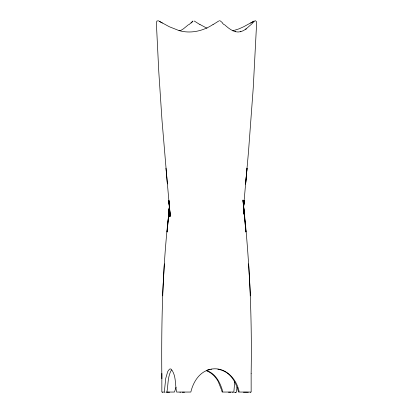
<?xml version="1.0" encoding="UTF-8"?>
<svg xmlns="http://www.w3.org/2000/svg" width="413" height="413" viewBox="0 0 413 413"><rect width="100%" height="100%" fill="white"/><g stroke="black" fill="none" stroke-linecap="round" stroke-linejoin="round"><path stroke-width="0.62" d="M243.665 209.907L243.665 201.704L243.587 209.887M251.14 373.362C252.136 315.465 249.447 257.588 242.937 200.047L244.393 216.267L243.164 200.548L243.784 209.453M161.86 373.362L161.844 391.653M251.156 391.653L251.14 373.331M243.541 209.814L243.753 201.642L243.706 209.876M168.525 215.989C162.417 270.03 161.225 324.422 161.86 378.757M243.577 209.737L243.835 201.472L243.489 209.659M169.516 203.707L169.036 216.753L169.449 203.403L169.335 216.851L169.278 203.537M162.546 295.853L164.348 263.876M169.516 203.15L168.876 216.619L169.552 204.032M243.536 209.536L243.938 201.198L243.443 209.443M169.521 204.001L168.726 216.448L169.526 204.998M243.469 209.577L244.031 200.868L243.448 208.56M169.542 204.321L168.607 216.267L169.521 205.375M243.464 208.704L244.109 200.527L243.438 208.002M237.021 387.239L236.391 392.066M245.621 184.095L247.026 168.153L245.627 183.935M169.552 204.688L168.53 216.107L169.511 205.782M243.464 207.853L248.481 151.958L253.246 87.84L256.612 23.34L256.447 21.543L255.213 20.65M234.77 381.493L233.835 392.045L222.86 392.045C220.542 383.166 215.978 373.832 206.763 370.538M176.041 387.239L174.477 392.045L166.604 392.066M171.426 370.058C167.492 376.62 168.303 385.107 166.873 392.066M254.553 21.011L251.119 24.568M189.123 24.568L192.881 21.011M191.095 23.051L192.959 21.316M250.706 24.873L245.771 29.189L246.163 28.889L243.319 30.681L240.443 31.755L240.908 31.651L238.007 32.013L235.1 31.651L235.544 31.749C231.187 30.531 227.677 27.516 224.367 24.558M188.633 24.558L183.362 28.884L180.398 30.676M213.077 24.568L218.756 21.011M213.077 24.46C203.144 31.063 190.63 33.928 179.01 30.577L179.299 30.681L169.289 26.731L158.835 21.011M250.681 23.051L253.737 21.316M254.165 21.011L243.711 26.731L238.9 28.889L232.808 30.815M207.336 370.058L209.639 369.485M211.508 369.196C200.011 370.874 193.299 381.576 190.832 392.045L176.609 392.066C174.988 384.839 176.361 375.453 171.204 369.191L170.316 368.907L169.433 369.196L167.745 371.493L165.721 378.489L164.322 392.045L161.886 392.066M219.386 20.676L220.413 20.996L222.416 22.73M234.445 392.35L235.895 392.293M236.04 392.278L235.451 392.335M210.795 369.196C225.199 366.331 236.84 378.793 239.21 392.045L251.114 392.066M162.309 392.211L162.66 392.211M164.467 392.211L165.086 392.211M166.511 392.211L169.567 392.211M179.929 392.211L180.491 392.211M182.283 392.211L184.513 392.211M228.487 392.211L230.717 392.211M232.509 392.211L233.071 392.211M243.433 392.211L247.439 392.211M247.914 392.211L248.301 392.211M250.34 392.211L250.691 392.211M222.483 392.061L222.168 392.045L221.306 389.449M238.807 392.061L238.523 392.045C236.138 382.975 231.388 373.476 221.879 370.285M158.391 20.779L156.842 21.063L156.388 23.34L158.793 71.836L161.968 119.847L167.373 183.935M217.873 369.191L221.332 370.048M206.598 370.776C211.564 372.825 215.658 376.759 218.172 381.478M206.985 28.244L199.923 24.46M159.263 21.316L162.319 23.051M194.244 21.011L199.923 24.568M222.395 23.107L223.877 24.568M218.405 381.979L221.131 388.896M165.974 168.153L170.285 216.097L168.891 200.527L170.135 216.252L168.969 200.868L169.805 216.588L169.242 203.361M243.876 210.723L244.098 213.903M248.652 263.876L250.469 295.884M244.114 213.96L243.278 200.888L243.753 209.696M243.887 212.215L243.99 214.099M243.789 209.561L243.391 201.224L243.691 209.298M243.882 211.487L244 214.053M243.747 209.763L243.494 201.498L243.665 209.804M169.222 203.377L169.64 216.727L169.299 203.526M168.576 215.911L167.064 231.936L168.576 215.911M245.947 231.899L244.424 215.911L245.936 231.936"/></g></svg>
